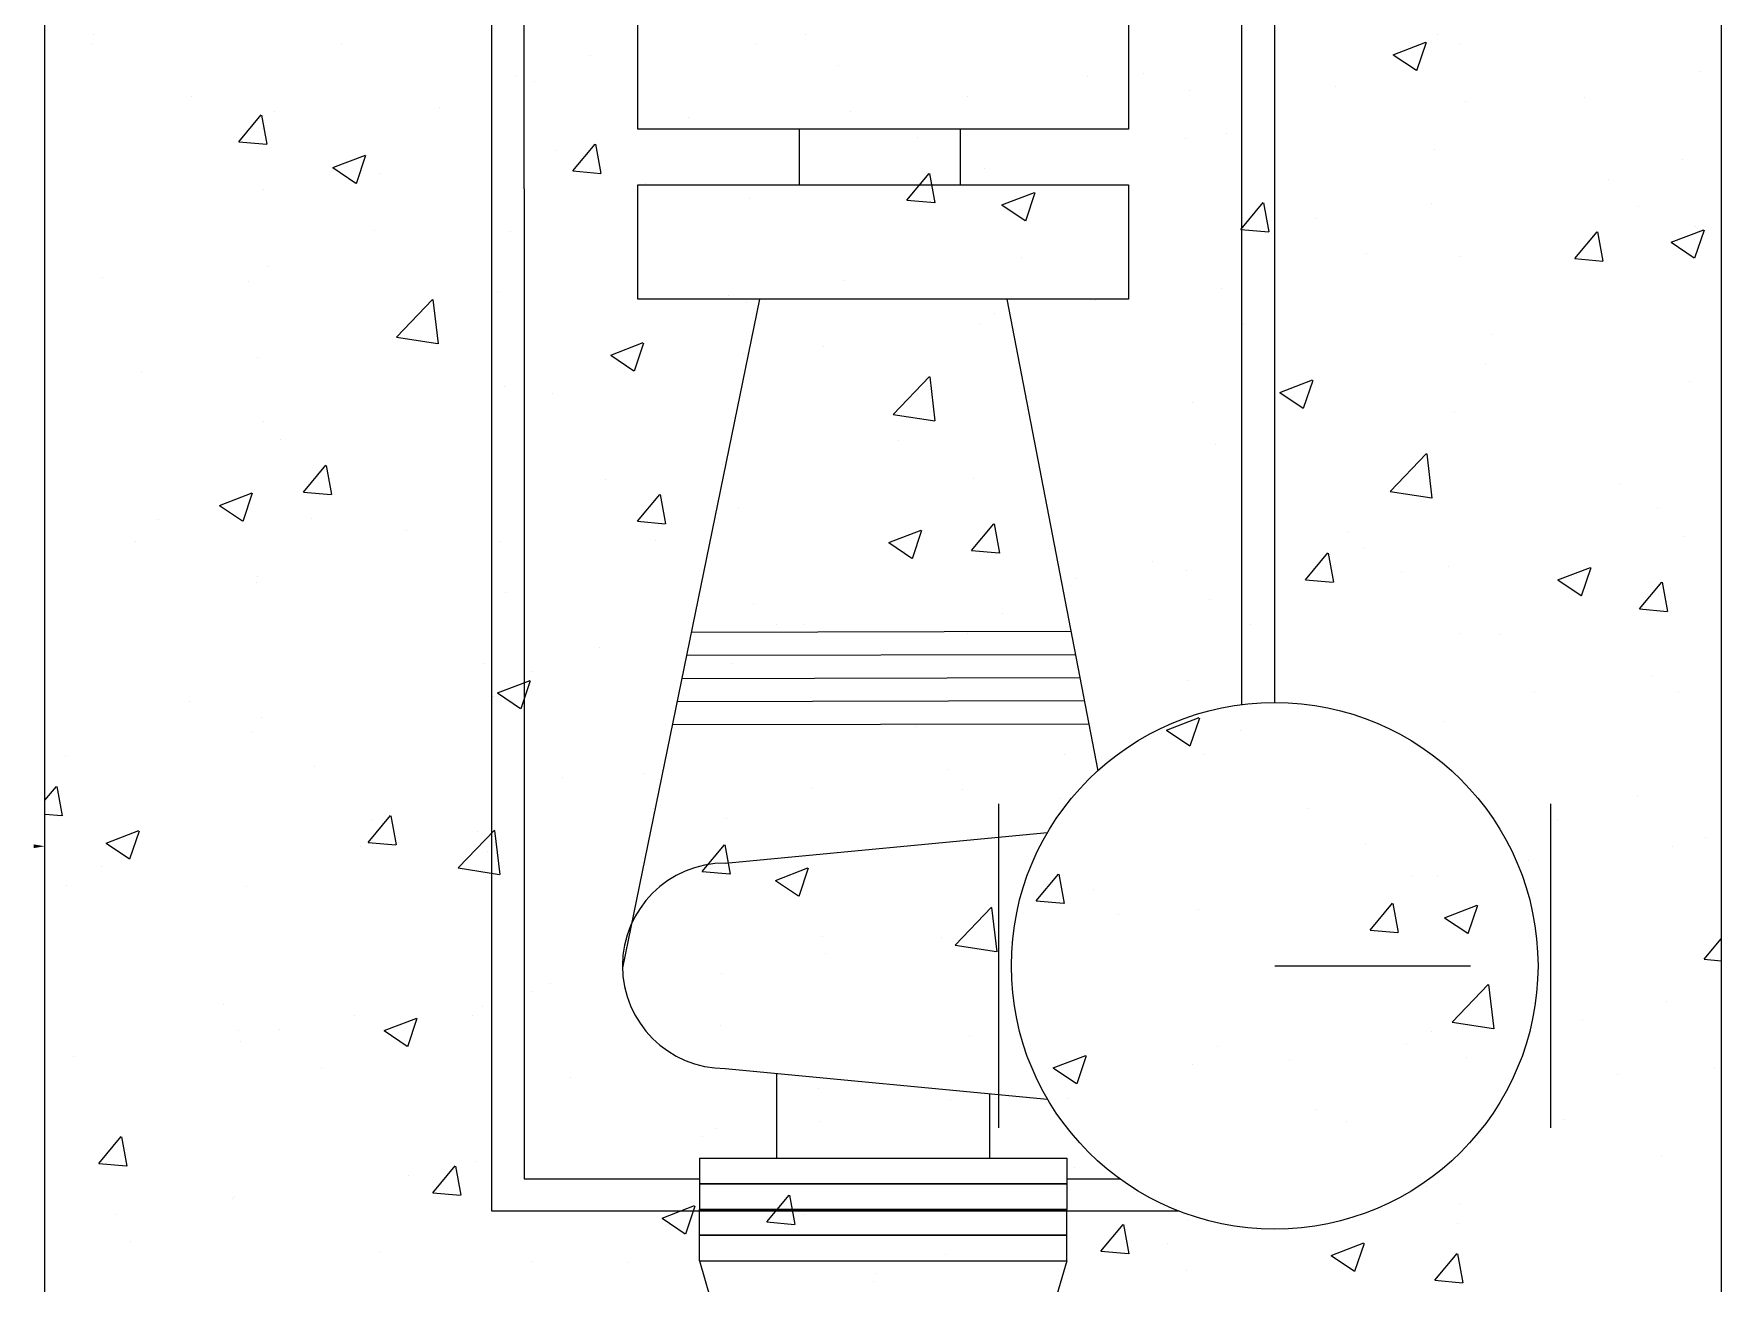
# Model space of a CAD drawing. Header units: inches. Extents: x -90 to 2036, y -33 to 3377.
# Drawn here: x 1088.17 to 1123.84, y 3260.34 to 3286.74 of the extents above; entities that cross this region are included whole.
import ezdxf

# ---------------------------------------------------------------- set-up
doc = ezdxf.new("R2010")
doc.units = ezdxf.units.IN
doc.header["$MEASUREMENT"] = 0
doc.layers.add('First floor Utility', color=69, linetype='CONTINUOUS')

msp = doc.modelspace()

# ---------------------------------------------------------------- linework, layer by layer
at = {"layer": 'First floor Utility', "color": 253, "linetype": 'Continuous'}
for p, q in [((1088.41, 3259.731, -409.449), (1088.41, 3330.597, -409.449)), ((1123.843, 3330.597, -409.449), (1123.843, 3259.731, -409.449)), ((1097.85, 3315.445, -409.449), (1097.85, 3261.869, -409.449)), ((1098.54, 3283.465, -409.449), (1098.54, 3292.435, -409.449)), ((1113.713, 3283.465, -409.449), (1113.713, 3292.435, -409.449)), ((1114.404, 3283.465, -409.449), (1114.404, 3292.435, -409.449)), ((1089.427, 3286.732, -409.449), (1089.427, 3286.732, -409.449)), ((1104.495, 3286.72, -409.449), (1104.495, 3286.72, -409.449)), ((1117.853, 3286.724, -409.449), (1117.853, 3286.724, -409.449)), ((1089.411, 3286.521, -409.449), (1089.411, 3286.521, -409.449)), ((1094.681, 3286.51, -409.449), (1094.681, 3286.51, -409.449)), ((1099.935, 3286.288, -409.449), (1099.935, 3286.288, -409.449)), ((1103.426, 3286.535, -409.449), (1103.426, 3286.535, -409.449)), ((1116.909, 3286.301, -409.449), (1117.599, 3286.566, -409.449)), ((1116.909, 3286.301, -409.449), (1117.399, 3285.971, -409.449)), ((1117.411, 3285.968, -409.449), (1117.611, 3286.563, -409.449)), ((1118.333, 3286.529, -409.449), (1118.333, 3286.529, -409.449)), ((1105.189, 3286.066, -409.449), (1105.189, 3286.066, -409.449)), ((1111.637, 3285.906, -409.449), (1111.637, 3285.906, -409.449)), ((1123.415, 3285.95, -409.449), (1123.415, 3285.95, -409.449)), ((1098.372, 3285.842, -409.449), (1098.372, 3285.842, -409.449)), ((1098.755, 3285.735, -409.449), (1098.755, 3285.735, -409.449)), ((1110.443, 3285.844, -409.449), (1110.443, 3285.844, -409.449)), ((1112.593, 3285.544, -409.449), (1112.593, 3285.544, -409.449)), ((1115.698, 3285.622, -409.449), (1115.698, 3285.622, -409.449)), ((1091.502, 3285.409, -409.449), (1091.502, 3285.409, -409.449)), ((1096.756, 3285.187, -409.449), (1096.756, 3285.187, -409.449)), ((1107.909, 3285.415, -409.449), (1107.909, 3285.415, -409.449)), ((1118.443, 3285.32, -409.449), (1118.443, 3285.32, -409.449)), ((1120.952, 3285.4, -409.449), (1120.952, 3285.4, -409.449)), ((1092.51, 3284.463, -409.449), (1092.984, 3285.028, -409.449)), ((1093.11, 3284.409, -409.449), (1092.996, 3285.025, -409.449)), ((1093.26, 3285.104, -409.449), (1093.26, 3285.104, -409.449)), ((1102.01, 3284.965, -409.449), (1102.01, 3284.965, -409.449)), ((1105.445, 3285.091, -409.449), (1105.445, 3285.091, -409.449)), ((1092.51, 3284.463, -409.449), (1093.098, 3284.411, -409.449)), ((1093.015, 3284.749, -409.449), (1093.015, 3284.749, -409.449)), ((1104.35, 3284.727, -409.449), (1104.35, 3283.554, -409.449)), ((1106.853, 3284.559, -409.449), (1106.853, 3284.559, -409.449)), ((1107.265, 3284.743, -409.449), (1107.265, 3284.743, -409.449)), ((1107.761, 3283.554, -409.449), (1107.761, 3284.727, -409.449)), ((1112.519, 3284.521, -409.449), (1112.519, 3284.521, -409.449)), ((1113.39, 3284.627, -409.449), (1113.39, 3284.627, -409.449)), ((1094.495, 3283.915, -409.449), (1095.184, 3284.179, -409.449)), ((1094.996, 3283.582, -409.449), (1095.196, 3284.176, -409.449)), ((1099.229, 3284.272, -409.449), (1099.229, 3284.272, -409.449)), ((1099.57, 3283.845, -409.449), (1100.044, 3284.411, -409.449)), ((1100.17, 3283.791, -409.449), (1100.056, 3284.408, -409.449)), ((1117.773, 3284.299, -409.449), (1117.773, 3284.299, -409.449)), ((1123.027, 3284.077, -409.449), (1123.027, 3284.077, -409.449)), ((1094.495, 3283.915, -409.449), (1094.984, 3283.584, -409.449)), ((1095.501, 3283.782, -409.449), (1095.501, 3283.782, -409.449)), ((1099.57, 3283.845, -409.449), (1100.158, 3283.794, -409.449)), ((1106.629, 3283.228, -409.449), (1107.104, 3283.793, -409.449)), ((1107.229, 3283.173, -409.449), (1107.116, 3283.79, -409.449)), ((1108.277, 3283.889, -409.449), (1108.277, 3283.889, -409.449)), ((1093.037, 3283.457, -409.449), (1093.037, 3283.457, -409.449)), ((1098.54, 3283.465, -409.449), (1098.54, 3262.547, -409.449)), ((1101.113, 3283.574, -409.449), (1101.113, 3283.574, -409.449)), ((1108.64, 3283.126, -409.449), (1109.329, 3283.391, -409.449)), ((1109.141, 3282.793, -409.449), (1109.341, 3283.388, -409.449)), ((1113.713, 3272.57, -409.449), (1113.713, 3283.465, -409.449)), ((1114.404, 3272.613, -409.449), (1114.404, 3283.465, -409.449)), ((1121.455, 3283.657, -409.449), (1121.455, 3283.657, -409.449)), ((1103.306, 3283.259, -409.449), (1103.306, 3283.259, -409.449)), ((1106.629, 3283.228, -409.449), (1107.218, 3283.176, -409.449)), ((1108.64, 3283.126, -409.449), (1109.129, 3282.796, -409.449)), ((1113.689, 3282.61, -409.449), (1114.163, 3283.175, -409.449)), ((1114.289, 3282.556, -409.449), (1114.175, 3283.173, -409.449)), ((1117.727, 3283.167, -409.449), (1117.727, 3283.167, -409.449)), ((1122.092, 3283.085, -409.449), (1122.092, 3283.085, -409.449)), ((1115.263, 3282.842, -409.449), (1115.263, 3282.842, -409.449)), ((1123.295, 3282.674, -409.449), (1123.295, 3282.674, -409.449)), ((1095.373, 3282.588, -409.449), (1095.373, 3282.588, -409.449)), ((1098.252, 3282.566, -409.449), (1098.252, 3282.566, -409.449)), ((1113.689, 3282.61, -409.449), (1114.277, 3282.558, -409.449)), ((1120.749, 3281.992, -409.449), (1121.223, 3282.558, -409.449)), ((1121.349, 3281.938, -409.449), (1121.235, 3282.555, -409.449)), ((1122.785, 3282.338, -409.449), (1123.474, 3282.603, -409.449)), ((1122.785, 3282.338, -409.449), (1123.274, 3282.008, -409.449)), ((1123.286, 3282.005, -409.449), (1123.486, 3282.6, -409.449)), ((1109.047, 3282.024, -409.449), (1109.047, 3282.024, -409.449)), ((1116.352, 3282.1, -409.449), (1116.352, 3282.1, -409.449)), ((1118.323, 3282.043, -409.449), (1118.323, 3282.043, -409.449)), ((1120.749, 3281.992, -409.449), (1121.337, 3281.941, -409.449)), ((1089.633, 3281.603, -409.449), (1089.633, 3281.603, -409.449)), ((1093.14, 3281.828, -409.449), (1093.14, 3281.828, -409.449)), ((1092.723, 3281.506, -409.449), (1092.723, 3281.506, -409.449)), ((1097.977, 3281.284, -409.449), (1097.977, 3281.284, -409.449)), ((1105.32, 3281.533, -409.449), (1105.32, 3281.533, -409.449)), ((1113.27, 3281.35, -409.449), (1113.27, 3281.35, -409.449)), ((1095.839, 3280.331, -409.449), (1096.606, 3281.129, -409.449)), ((1096.726, 3280.19, -409.449), (1096.618, 3281.125, -409.449)), ((1103.511, 3281.136, -409.449), (1100.619, 3267.001, -409.449)), ((1102.856, 3281.209, -409.449), (1102.856, 3281.209, -409.449)), ((1103.231, 3281.062, -409.449), (1103.231, 3281.062, -409.449)), ((1108.744, 3281.136, -409.449), (1110.664, 3271.169, -409.449)), ((1110.612, 3281.114, -409.449), (1110.612, 3281.114, -409.449)), ((1108.158, 3280.613, -409.449), (1108.158, 3280.613, -409.449)), ((1108.485, 3280.84, -409.449), (1108.485, 3280.84, -409.449)), ((1113.739, 3280.618, -409.449), (1113.739, 3280.618, -409.449)), ((1095.839, 3280.331, -409.449), (1096.714, 3280.195, -409.449)), ((1096.64, 3280.39, -409.449), (1096.64, 3280.39, -409.449)), ((1100.37, 3279.952, -409.449), (1101.059, 3280.216, -409.449)), ((1100.871, 3279.619, -409.449), (1101.071, 3280.214, -409.449)), ((1118.994, 3280.396, -409.449), (1118.994, 3280.396, -409.449)), ((1092.912, 3279.9, -409.449), (1092.912, 3279.9, -409.449)), ((1100.37, 3279.952, -409.449), (1100.859, 3279.622, -409.449)), ((1103.186, 3279.982, -409.449), (1103.186, 3279.982, -409.449)), ((1104.872, 3280.129, -409.449), (1104.872, 3280.129, -409.449)), ((1090.448, 3279.575, -409.449), (1090.448, 3279.575, -409.449)), ((1106.343, 3278.701, -409.449), (1107.11, 3279.5, -409.449)), ((1107.231, 3278.561, -409.449), (1107.122, 3279.496, -409.449)), ((1118.866, 3279.775, -409.449), (1118.866, 3279.775, -409.449)), ((1098.133, 3279.289, -409.449), (1098.133, 3279.289, -409.449)), ((1099.132, 3279.144, -409.449), (1099.132, 3279.144, -409.449)), ((1114.515, 3279.164, -409.449), (1115.204, 3279.428, -409.449)), ((1114.515, 3279.164, -409.449), (1115.004, 3278.833, -409.449)), ((1115.016, 3278.831, -409.449), (1115.216, 3279.425, -409.449)), ((1115.138, 3279.285, -409.449), (1115.138, 3279.285, -409.449)), ((1123.175, 3279.397, -409.449), (1123.175, 3279.397, -409.449)), ((1112.674, 3278.96, -409.449), (1112.674, 3278.96, -409.449)), ((1118.204, 3278.767, -409.449), (1118.204, 3278.767, -409.449)), ((1093.021, 3278.551, -409.449), (1093.021, 3278.551, -409.449)), ((1106.343, 3278.701, -409.449), (1107.219, 3278.566, -409.449)), ((1093.392, 3278.159, -409.449), (1093.392, 3278.159, -409.449)), ((1106.458, 3278.142, -409.449), (1106.458, 3278.142, -409.449)), ((1113.15, 3278.074, -409.449), (1113.15, 3278.074, -409.449)), ((1116.848, 3277.072, -409.449), (1117.614, 3277.871, -409.449)), ((1117.735, 3276.932, -409.449), (1117.626, 3277.867, -409.449)), ((1093.876, 3277.059, -409.449), (1094.35, 3277.625, -409.449)), ((1094.476, 3277.005, -409.449), (1094.362, 3277.622, -409.449)), ((1100.267, 3277.327, -409.449), (1100.267, 3277.327, -409.449)), ((1102.73, 3277.651, -409.449), (1102.73, 3277.651, -409.449)), ((1108.038, 3277.336, -409.449), (1108.038, 3277.336, -409.449)), ((1092.1, 3276.777, -409.449), (1092.789, 3277.042, -409.449)), ((1092.601, 3276.444, -409.449), (1092.801, 3277.039, -409.449)), ((1093.876, 3277.059, -409.449), (1094.464, 3277.008, -409.449)), ((1100.935, 3276.442, -409.449), (1101.41, 3277.007, -409.449)), ((1101.535, 3276.387, -409.449), (1101.422, 3277.004, -409.449)), ((1116.848, 3277.072, -409.449), (1117.723, 3276.936, -409.449)), ((1121.686, 3277.212, -409.449), (1121.686, 3277.212, -409.449)), ((1092.1, 3276.777, -409.449), (1092.589, 3276.447, -409.449)), ((1103.067, 3276.706, -409.449), (1103.067, 3276.706, -409.449)), ((1122.493, 3276.712, -409.449), (1122.493, 3276.712, -409.449)), ((1090.806, 3276.477, -409.449), (1090.806, 3276.477, -409.449)), ((1094.05, 3276.508, -409.449), (1094.05, 3276.508, -409.449)), ((1096.06, 3276.255, -409.449), (1096.06, 3276.255, -409.449)), ((1100.935, 3276.442, -409.449), (1101.524, 3276.39, -409.449)), ((1106.245, 3275.989, -409.449), (1106.934, 3276.254, -409.449)), ((1106.746, 3275.656, -409.449), (1106.946, 3276.251, -409.449)), ((1107.995, 3275.824, -409.449), (1108.469, 3276.39, -409.449)), ((1108.595, 3275.77, -409.449), (1108.481, 3276.387, -409.449)), ((1115.946, 3276.227, -409.449), (1115.946, 3276.227, -409.449)), ((1090.323, 3276.018, -409.449), (1090.323, 3276.018, -409.449)), ((1098.013, 3276.013, -409.449), (1098.013, 3276.013, -409.449)), ((1101.314, 3276.033, -409.449), (1101.314, 3276.033, -409.449)), ((1106.245, 3275.989, -409.449), (1106.734, 3275.659, -409.449)), ((1116.277, 3275.893, -409.449), (1116.277, 3275.893, -409.449)), ((1123.056, 3276.121, -409.449), (1123.056, 3276.121, -409.449)), ((1106.569, 3275.811, -409.449), (1106.569, 3275.811, -409.449)), ((1107.995, 3275.824, -409.449), (1108.583, 3275.773, -409.449)), ((1111.823, 3275.589, -409.449), (1111.823, 3275.589, -409.449)), ((1115.055, 3275.206, -409.449), (1115.529, 3275.772, -409.449)), ((1115.655, 3275.152, -409.449), (1115.541, 3275.769, -409.449)), ((1092.881, 3275.155, -409.449), (1092.881, 3275.155, -409.449)), ((1092.901, 3275.275, -409.449), (1092.901, 3275.275, -409.449)), ((1110.206, 3275.242, -409.449), (1110.206, 3275.242, -409.449)), ((1112.549, 3275.403, -409.449), (1112.549, 3275.403, -409.449)), ((1115.055, 3275.206, -409.449), (1115.643, 3275.155, -409.449)), ((1117.077, 3275.367, -409.449), (1117.077, 3275.367, -409.449)), ((1118.084, 3275.49, -409.449), (1118.084, 3275.49, -409.449)), ((1120.39, 3275.201, -409.449), (1121.079, 3275.465, -409.449)), ((1120.39, 3275.201, -409.449), (1120.879, 3274.871, -409.449)), ((1120.891, 3274.868, -409.449), (1121.091, 3275.463, -409.449)), ((1098.136, 3274.933, -409.449), (1098.136, 3274.933, -409.449)), ((1110.085, 3275.078, -409.449), (1110.085, 3275.078, -409.449)), ((1122.114, 3274.589, -409.449), (1122.589, 3275.154, -409.449)), ((1122.331, 3275.145, -409.449), (1122.331, 3275.145, -409.449)), ((1122.714, 3274.534, -409.449), (1122.6, 3275.151, -409.449)), ((1103.39, 3274.711, -409.449), (1103.39, 3274.711, -409.449)), ((1108.644, 3274.489, -409.449), (1108.644, 3274.489, -409.449)), ((1113.031, 3274.797, -409.449), (1113.031, 3274.797, -409.449)), ((1122.114, 3274.589, -409.449), (1122.702, 3274.537, -409.449)), ((1110.098, 3274.109, -409.449), (1102.07, 3274.092, -409.449)), ((1103.869, 3274.26, -409.449), (1103.869, 3274.26, -409.449)), ((1104.466, 3274.256, -409.449), (1104.466, 3274.256, -409.449)), ((1113.898, 3274.267, -409.449), (1113.898, 3274.267, -409.449)), ((1100.141, 3273.769, -409.449), (1100.141, 3273.769, -409.449)), ((1107.918, 3274.059, -409.449), (1107.918, 3274.059, -409.449)), ((1118.304, 3274.066, -409.449), (1118.304, 3274.066, -409.449)), ((1119.152, 3274.045, -409.449), (1119.152, 3274.045, -409.449)), ((1097.677, 3273.445, -409.449), (1097.677, 3273.445, -409.449)), ((1110.192, 3273.621, -409.449), (1101.97, 3273.603, -409.449)), ((1102.947, 3273.429, -409.449), (1102.947, 3273.429, -409.449)), ((1097.975, 3272.815, -409.449), (1098.664, 3273.079, -409.449)), ((1098.476, 3272.482, -409.449), (1098.676, 3273.076, -409.449)), ((1098.726, 3273.271, -409.449), (1098.726, 3273.271, -409.449)), ((1110.286, 3273.133, -409.449), (1101.87, 3273.114, -409.449)), ((1110.286, 3273.133, -409.449), (1101.87, 3273.114, -409.449)), ((1112.564, 3273.081, -409.449), (1112.564, 3273.081, -409.449)), ((1122.367, 3273.154, -409.449), (1122.367, 3273.154, -409.449)), ((1097.893, 3272.736, -409.449), (1097.893, 3272.736, -409.449)), ((1097.975, 3272.815, -409.449), (1098.464, 3272.484, -409.449)), ((1119.903, 3272.83, -409.449), (1119.903, 3272.83, -409.449)), ((1122.936, 3272.844, -409.449), (1122.936, 3272.844, -409.449)), ((1091.461, 3272.626, -409.449), (1091.461, 3272.626, -409.449)), ((1110.38, 3272.644, -409.449), (1101.77, 3272.625, -409.449)), ((1092.781, 3271.998, -409.449), (1092.781, 3271.998, -409.449)), ((1092.986, 3272.286, -409.449), (1092.986, 3272.286, -409.449)), ((1110.474, 3272.156, -409.449), (1101.67, 3272.137, -409.449)), ((1106.824, 3272.095, -409.449), (1106.824, 3272.095, -409.449)), ((1112.12, 3272.026, -409.449), (1112.809, 3272.291, -409.449)), ((1112.12, 3272.026, -409.449), (1112.609, 3271.696, -409.449)), ((1112.621, 3271.693, -409.449), (1112.821, 3272.288, -409.449)), ((1113.687, 3272.011, -409.449), (1113.687, 3272.011, -409.449)), ((1117.964, 3272.214, -409.449), (1117.964, 3272.214, -409.449)), ((1088.848, 3271.474, -409.449), (1088.848, 3271.474, -409.449)), ((1094.102, 3271.252, -409.449), (1094.102, 3271.252, -409.449)), ((1109.96, 3271.521, -409.449), (1109.96, 3271.521, -409.449)), ((1112.911, 3271.521, -409.449), (1112.911, 3271.521, -409.449)), ((1099.356, 3271.03, -409.449), (1099.356, 3271.03, -409.449)), ((1101.084, 3271.11, -409.449), (1101.084, 3271.11, -409.449)), ((1107.496, 3271.196, -409.449), (1107.496, 3271.196, -409.449)), ((1088.41, 3270.546, -409.449), (1088.656, 3270.839, -409.449)), ((1088.782, 3270.219, -409.449), (1088.668, 3270.836, -409.449)), ((1104.61, 3270.808, -409.449), (1104.61, 3270.808, -409.449)), ((1107.799, 3270.783, -409.449), (1107.799, 3270.783, -409.449)), ((1109.865, 3270.586, -409.449), (1109.865, 3270.586, -409.449)), ((1122.063, 3270.622, -409.449), (1122.063, 3270.622, -409.449)), ((1088.41, 3270.254, -409.449), (1088.77, 3270.222, -409.449)), ((1095.241, 3269.656, -409.449), (1095.716, 3270.221, -409.449)), ((1095.841, 3269.602, -409.449), (1095.728, 3270.219, -409.449)), ((1101.28, 3270.378, -409.449), (1101.28, 3270.378, -409.449)), ((1108.573, 3263.622, -409.449), (1108.573, 3270.472, -409.449)), ((1115.119, 3270.364, -409.449), (1115.119, 3270.364, -409.449)), ((1120.234, 3270.472, -409.449), (1120.234, 3263.622, -409.449)), ((1089.705, 3269.64, -409.449), (1090.394, 3269.905, -409.449)), ((1090.206, 3269.307, -409.449), (1090.406, 3269.902, -409.449)), ((1095.344, 3270.125, -409.449), (1095.344, 3270.125, -409.449)), ((1097.144, 3269.114, -409.449), (1097.911, 3269.913, -409.449)), ((1097.552, 3269.887, -409.449), (1097.552, 3269.887, -409.449)), ((1098.031, 3268.974, -409.449), (1097.923, 3269.908, -409.449)), ((1102.789, 3269.218, -409.449), (1109.604, 3269.865, -409.449)), ((1102.827, 3270.153, -409.449), (1102.827, 3270.153, -409.449)), ((1120.373, 3270.142, -409.449), (1120.373, 3270.142, -409.449)), ((1089.705, 3269.64, -409.449), (1090.195, 3269.31, -409.449)), ((1095.088, 3269.563, -409.449), (1095.088, 3269.563, -409.449)), ((1095.241, 3269.656, -409.449), (1095.83, 3269.604, -409.449)), ((1097.774, 3269.46, -409.449), (1097.774, 3269.46, -409.449)), ((1102.301, 3269.038, -409.449), (1102.775, 3269.604, -409.449)), ((1102.901, 3268.984, -409.449), (1102.787, 3269.601, -409.449)), ((1116.323, 3269.636, -409.449), (1116.323, 3269.636, -409.449)), ((1122.816, 3269.568, -409.449), (1122.816, 3269.568, -409.449)), ((1123.506, 3269.763, -409.449), (1123.506, 3269.763, -409.449)), ((1089.604, 3269.14, -409.449), (1089.604, 3269.14, -409.449)), ((1097.144, 3269.114, -409.449), (1098.019, 3268.978, -409.449)), ((1103.85, 3268.852, -409.449), (1104.539, 3269.116, -409.449)), ((1104.351, 3268.519, -409.449), (1104.551, 3269.114, -409.449)), ((1119.778, 3269.272, -409.449), (1119.778, 3269.272, -409.449)), ((1088.872, 3268.744, -409.449), (1088.872, 3268.744, -409.449)), ((1102.301, 3269.038, -409.449), (1102.889, 3268.987, -409.449)), ((1103.85, 3268.852, -409.449), (1104.34, 3268.522, -409.449)), ((1109.361, 3268.421, -409.449), (1109.835, 3268.986, -409.449)), ((1109.961, 3268.366, -409.449), (1109.847, 3268.983, -409.449)), ((1117.314, 3268.948, -409.449), (1117.314, 3268.948, -409.449)), ((1117.845, 3268.937, -409.449), (1117.845, 3268.937, -409.449)), ((1092.662, 3268.722, -409.449), (1092.662, 3268.722, -409.449)), ((1109.361, 3268.421, -409.449), (1109.949, 3268.369, -409.449)), ((1110.583, 3268.651, -409.449), (1110.583, 3268.651, -409.449)), ((1107.648, 3267.484, -409.449), (1108.415, 3268.283, -409.449)), ((1108.536, 3267.344, -409.449), (1108.427, 3268.279, -409.449)), ((1111.098, 3268.129, -409.449), (1111.098, 3268.129, -409.449)), ((1112.791, 3268.244, -409.449), (1112.791, 3268.244, -409.449)), ((1116.42, 3267.803, -409.449), (1116.895, 3268.368, -409.449)), ((1117.02, 3267.749, -409.449), (1116.906, 3268.366, -409.449)), ((1117.995, 3268.064, -409.449), (1118.684, 3268.328, -409.449)), ((1117.995, 3268.064, -409.449), (1118.484, 3267.733, -409.449)), ((1118.496, 3267.731, -409.449), (1118.696, 3268.325, -409.449)), ((1104.843, 3267.666, -409.449), (1104.843, 3267.666, -409.449)), ((1116.42, 3267.803, -409.449), (1117.008, 3267.752, -409.449)), ((1104.906, 3267.314, -409.449), (1104.906, 3267.314, -409.449)), ((1107.37, 3267.639, -409.449), (1107.37, 3267.639, -409.449)), ((1107.648, 3267.484, -409.449), (1108.524, 3267.349, -409.449)), ((1107.679, 3267.506, -409.449), (1107.679, 3267.506, -409.449)), ((1123.48, 3267.185, -409.449), (1123.843, 3267.619, -409.449)), ((1114.404, 3267.047, -409.449), (1118.542, 3267.047, -409.449)), ((1123.48, 3267.185, -409.449), (1123.843, 3267.154, -409.449)), ((1099.103, 3266.68, -409.449), (1099.103, 3266.68, -409.449)), ((1102.708, 3266.876, -409.449), (1102.708, 3266.876, -409.449)), ((1118.153, 3265.855, -409.449), (1118.919, 3266.654, -409.449)), ((1119.04, 3265.715, -409.449), (1118.931, 3266.65, -409.449)), ((1098.69, 3266.496, -409.449), (1098.69, 3266.496, -409.449)), ((1122.696, 3266.291, -409.449), (1122.696, 3266.291, -409.449)), ((1092.185, 3266.222, -409.449), (1092.185, 3266.222, -409.449)), ((1094.963, 3266.005, -409.449), (1094.963, 3266.005, -409.449)), ((1095.58, 3265.677, -409.449), (1096.269, 3265.942, -409.449)), ((1096.081, 3265.344, -409.449), (1096.281, 3265.939, -409.449)), ((1097.44, 3266, -409.449), (1097.44, 3266, -409.449)), ((1097.654, 3266.183, -409.449), (1097.654, 3266.183, -409.449)), ((1120.916, 3265.881, -409.449), (1120.916, 3265.881, -409.449)), ((1092.499, 3265.681, -409.449), (1092.499, 3265.681, -409.449)), ((1093.363, 3265.695, -409.449), (1093.363, 3265.695, -409.449)), ((1095.58, 3265.677, -409.449), (1096.07, 3265.347, -409.449)), ((1102.694, 3265.778, -409.449), (1102.694, 3265.778, -409.449)), ((1107.948, 3265.556, -409.449), (1107.948, 3265.556, -409.449)), ((1117.725, 3265.661, -409.449), (1117.725, 3265.661, -409.449)), ((1118.153, 3265.855, -409.449), (1119.028, 3265.72, -409.449)), ((1092.542, 3265.445, -409.449), (1092.542, 3265.445, -409.449)), ((1113.202, 3265.334, -409.449), (1113.202, 3265.334, -409.449)), ((1117.189, 3265.39, -409.449), (1117.189, 3265.39, -409.449)), ((1089.006, 3265.122, -409.449), (1089.006, 3265.122, -409.449)), ((1094.261, 3264.9, -409.449), (1094.261, 3264.9, -409.449)), ((1102.789, 3264.876, -409.449), (1109.604, 3264.23, -409.449)), ((1109.725, 3264.889, -409.449), (1110.414, 3265.154, -409.449)), ((1109.725, 3264.889, -409.449), (1110.215, 3264.559, -409.449)), ((1110.226, 3264.556, -409.449), (1110.426, 3265.151, -409.449)), ((1112.671, 3264.968, -409.449), (1112.671, 3264.968, -409.449)), ((1114.725, 3265.066, -409.449), (1114.725, 3265.066, -409.449)), ((1118.456, 3265.112, -409.449), (1118.456, 3265.112, -409.449)), ((1123.71, 3264.89, -409.449), (1123.71, 3264.89, -409.449)), ((1099.515, 3264.678, -409.449), (1099.515, 3264.678, -409.449)), ((1103.874, 3264.773, -409.449), (1103.874, 3262.983, -409.449)), ((1104.769, 3264.456, -409.449), (1104.769, 3264.456, -409.449)), ((1121.657, 3264.749, -409.449), (1121.657, 3264.749, -409.449)), ((1107.559, 3264.23, -409.449), (1107.559, 3264.23, -409.449)), ((1108.379, 3264.346, -409.449), (1108.379, 3262.983, -409.449)), ((1108.509, 3264.247, -409.449), (1108.509, 3264.247, -409.449)), ((1110.023, 3264.234, -409.449), (1110.023, 3264.234, -409.449)), ((1104.781, 3263.757, -409.449), (1104.781, 3263.757, -409.449)), ((1115.277, 3264.012, -409.449), (1115.277, 3264.012, -409.449)), ((1115.917, 3263.764, -409.449), (1115.917, 3263.764, -409.449)), ((1120.531, 3263.79, -409.449), (1120.531, 3263.79, -409.449)), ((1089.547, 3262.87, -409.449), (1090.022, 3263.436, -409.449)), ((1090.147, 3262.816, -409.449), (1090.034, 3263.433, -409.449)), ((1102.317, 3263.432, -409.449), (1102.317, 3263.432, -409.449)), ((1102.588, 3263.6, -409.449), (1102.588, 3263.6, -409.449)), ((1089.547, 3262.87, -409.449), (1090.136, 3262.819, -409.449)), ((1096.607, 3262.252, -409.449), (1097.081, 3262.818, -409.449)), ((1097.207, 3262.198, -409.449), (1097.093, 3262.815, -409.449)), ((1097.534, 3262.907, -409.449), (1097.534, 3262.907, -409.449)), ((1102.246, 3262.983, -409.449), (1110.008, 3262.983, -409.449)), ((1102.246, 3262.983, -409.449), (1102.246, 3262.44, -409.449)), ((1110.008, 3262.983, -409.449), (1110.008, 3262.44, -409.449)), ((1110.177, 3262.778, -409.449), (1110.177, 3262.778, -409.449)), ((1122.577, 3263.014, -409.449), (1122.577, 3263.014, -409.449)), ((1096.101, 3262.614, -409.449), (1096.101, 3262.614, -409.449)), ((1098.54, 3262.547, -409.449), (1102.246, 3262.547, -409.449)), ((1102.246, 3262.44, -409.449), (1110.008, 3262.44, -409.449)), ((1110.008, 3262.44, -409.449), (1102.246, 3262.44, -409.449)), ((1102.246, 3262.44, -409.449), (1110.008, 3262.44, -409.449)), ((1102.246, 3262.44, -409.449), (1110.008, 3262.44, -409.449)), ((1102.246, 3262.44, -409.449), (1110.008, 3262.44, -409.449)), ((1102.246, 3262.44, -409.449), (1102.246, 3261.897, -409.449)), ((1110.008, 3262.547, -409.449), (1111.129, 3262.547, -409.449)), ((1110.008, 3262.44, -409.449), (1110.008, 3261.897, -409.449)), ((1117.605, 3262.384, -409.449), (1117.605, 3262.384, -409.449)), ((1092.373, 3262.123, -409.449), (1092.373, 3262.123, -409.449)), ((1092.422, 3262.169, -409.449), (1092.422, 3262.169, -409.449)), ((1096.607, 3262.252, -409.449), (1097.195, 3262.201, -409.449)), ((1101.455, 3261.715, -409.449), (1102.144, 3261.979, -409.449)), ((1101.957, 3261.381, -409.449), (1102.156, 3261.976, -409.449)), ((1103.667, 3261.635, -409.449), (1104.141, 3262.2, -409.449)), ((1104.267, 3261.58, -409.449), (1104.153, 3262.197, -409.449)), ((1118.327, 3261.999, -409.449), (1118.327, 3261.999, -409.449)), ((1089.909, 3261.799, -409.449), (1089.909, 3261.799, -409.449)), ((1097.85, 3261.869, -409.449), (1112.364, 3261.869, -409.449)), ((1101.455, 3261.715, -409.449), (1101.945, 3261.384, -409.449)), ((1102.246, 3261.897, -409.449), (1110.008, 3261.897, -409.449)), ((1102.246, 3261.897, -409.449), (1110.008, 3261.897, -409.449)), ((1102.246, 3261.897, -409.449), (1110.008, 3261.897, -409.449)), ((1110.008, 3261.897, -409.449), (1102.246, 3261.897, -409.449)), ((1102.246, 3261.897, -409.449), (1110.008, 3261.897, -409.449)), ((1102.246, 3261.897, -409.449), (1110.008, 3261.897, -409.449)), ((1102.246, 3261.897, -409.449), (1110.008, 3261.897, -409.449)), ((1110.008, 3261.897, -409.449), (1102.246, 3261.897, -409.449)), ((1102.246, 3261.354, -409.449), (1102.246, 3261.897, -409.449)), ((1103.144, 3261.869, -409.449), (1103.116, 3261.897, -409.449)), ((1103.667, 3261.635, -409.449), (1104.255, 3261.583, -409.449)), ((1104.437, 3261.793, -409.449), (1104.437, 3261.793, -409.449)), ((1110.008, 3261.354, -409.449), (1110.008, 3261.897, -409.449)), ((1112.552, 3261.691, -409.449), (1112.552, 3261.691, -409.449)), ((1118.275, 3261.602, -409.449), (1118.275, 3261.602, -409.449)), ((1102.246, 3261.354, -409.449), (1110.008, 3261.354, -409.449)), ((1110.008, 3261.354, -409.449), (1102.246, 3261.354, -409.449)), ((1102.246, 3261.354, -409.449), (1110.008, 3261.354, -409.449)), ((1102.246, 3261.354, -409.449), (1110.008, 3261.354, -409.449)), ((1102.246, 3261.354, -409.449), (1110.008, 3261.354, -409.449)), ((1102.246, 3260.812, -409.449), (1102.246, 3261.354, -409.449)), ((1110.008, 3260.812, -409.449), (1110.008, 3261.354, -409.449)), ((1110.726, 3261.017, -409.449), (1111.201, 3261.583, -409.449)), ((1111.326, 3260.963, -409.449), (1111.213, 3261.58, -409.449)), ((1114.6, 3261.508, -409.449), (1114.6, 3261.508, -409.449)), ((1090.227, 3261.219, -409.449), (1090.227, 3261.219, -409.449)), ((1095.481, 3260.997, -409.449), (1095.481, 3260.997, -409.449)), ((1107.44, 3260.953, -409.449), (1107.44, 3260.953, -409.449)), ((1110.726, 3261.017, -409.449), (1111.315, 3260.966, -409.449)), ((1112.136, 3261.184, -409.449), (1112.136, 3261.184, -409.449)), ((1115.6, 3260.926, -409.449), (1116.289, 3261.191, -409.449)), ((1115.6, 3260.926, -409.449), (1116.09, 3260.596, -409.449)), ((1116.101, 3260.593, -409.449), (1116.301, 3261.188, -409.449)), ((1117.786, 3260.4, -409.449), (1118.26, 3260.965, -409.449)), ((1118.386, 3260.345, -409.449), (1118.272, 3260.962, -409.449)), ((1098.697, 3260.808, -409.449), (1098.697, 3260.808, -409.449)), ((1100.736, 3260.775, -409.449), (1100.736, 3260.775, -409.449)), ((1102.246, 3260.812, -409.449), (1110.008, 3260.812, -409.449)), ((1102.246, 3260.812, -409.449), (1102.702, 3259.239, -409.449)), ((1105.99, 3260.553, -409.449), (1105.99, 3260.553, -409.449)), ((1110.008, 3260.812, -409.449), (1109.552, 3259.239, -409.449)), ((1112.535, 3260.617, -409.449), (1112.535, 3260.617, -409.449)), ((1105.92, 3260.365, -409.449), (1105.92, 3260.365, -409.449)), ((1117.786, 3260.4, -409.449), (1118.374, 3260.348, -409.449))]:
    msp.add_line(p, q, dxfattribs=at)
at = {"layer": 'First floor Utility', "color": 253, "linetype": 'Continuous', "elevation": -409.449}
for points in [[(1111.314, 3284.727), (1100.94, 3284.727), (1100.94, 3287.145), (1111.314, 3287.145)], [(1111.314, 3281.136), (1100.94, 3281.136), (1100.94, 3283.554), (1111.314, 3283.554)]]:
    msp.add_lwpolyline(points, close=True, dxfattribs=at)
at = {"layer": 'First floor Utility', "color": 253, "linetype": 'Continuous'}
msp.add_circle((1114.404, 3267.047, -409.449), 5.566, dxfattribs=at)
msp.add_arc((1102.789, 3267.047, -409.449), 2.171, 90, 270, dxfattribs=at)
msp.add_solid([(1088.174, 3269.613, -409.449), (1088.41, 3269.573, -409.449), (1088.174, 3269.534, -409.449)], dxfattribs=at)

doc.saveas('drawing.dxf')
